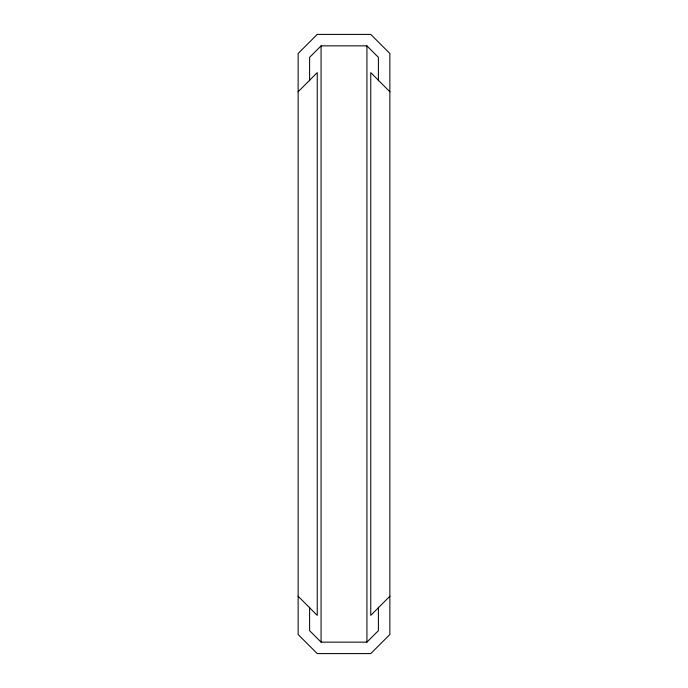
<?xml version="1.0" encoding="UTF-8"?>
<svg xmlns="http://www.w3.org/2000/svg" width="688" height="688" viewBox="0 0 688 688"><rect width="100%" height="100%" fill="white"/><g stroke="black" fill="none" stroke-linecap="round" stroke-linejoin="round"><path stroke-width="1.03" d="M378.4 80.78L378.4 57.336L366.936 45.864L321.064 45.864L309.6 57.336L309.6 80.78M298.136 91.736L317.245 72.618L317.245 615.382L298.136 596.264M389.864 596.264L370.755 615.382L370.755 72.618L389.864 91.736M309.6 607.22L309.6 630.664L321.064 642.136L366.936 642.136L378.4 630.664L378.4 607.22M366.936 45.864L366.936 642.136M321.064 45.864L321.064 642.136M317.245 34.4L298.136 53.509L298.136 634.491L317.245 653.6L370.755 653.6L389.864 634.491L389.864 53.509L370.755 34.4L317.245 34.4"/></g></svg>
